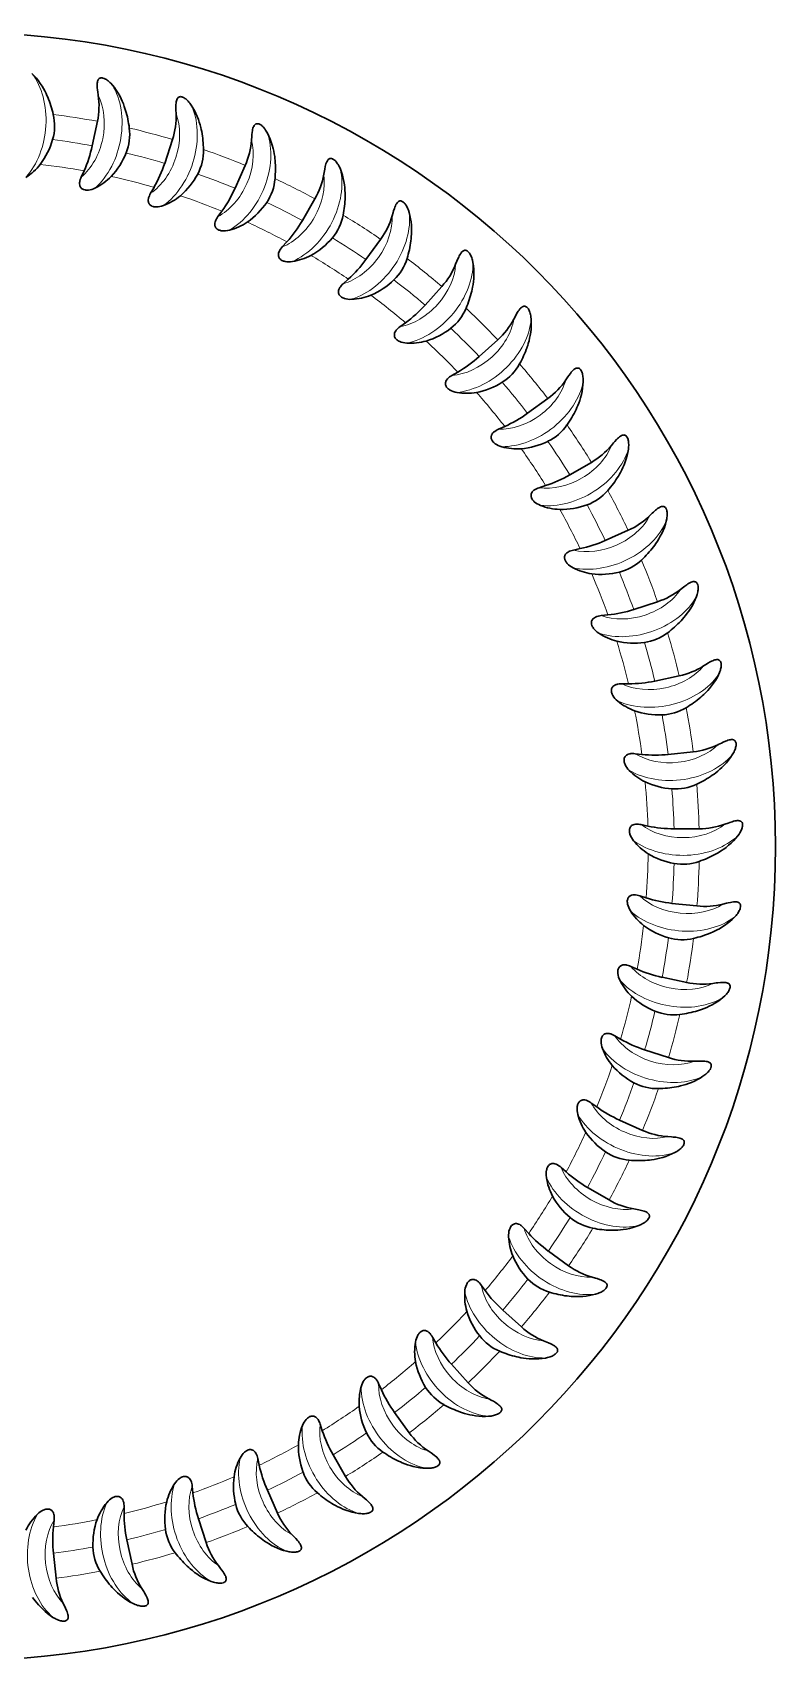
# Model space of a CAD drawing. Extents: x 197 to 920, y -77 to 441.
# Drawn here: x 890.8 to 920.4, y 156.6 to 221.6 of the extents above; entities that cross this region are included whole.
import ezdxf

# ---------------------------------------------------------------- set-up
doc = ezdxf.new("R2010")
doc.units = 0
doc.header["$LTSCALE"] = 7
doc.header["$MEASUREMENT"] = 0
doc.layers.add('8', color=250, linetype='CONTINUOUS', lineweight=15)

msp = doc.modelspace()

# ---------------------------------------------------------------- linework, layer by layer
at = {"layer": '8', "lineweight": 30, "ltscale": 0.025007}
for p, q in [((893.158, 217.122), (893.366, 218.1)), ((896.053, 216.422), (896.363, 217.374)), ((899.267, 216.338), (898.86, 215.424)), ((902.048, 215.004), (901.548, 214.138)), ((904.674, 213.387), (904.086, 212.578)), ((907.116, 211.505), (906.447, 210.761)), ((909.348, 209.377), (908.605, 208.708)), ((911.346, 207.028), (910.537, 206.44)), ((913.087, 204.483), (912.221, 203.983)), ((914.553, 201.769), (913.639, 201.363)), ((915.726, 198.918), (914.775, 198.609)), ((916.156, 192.821), (917.151, 192.926)), ((916.304, 186.873), (917.299, 186.769)), ((915.212, 181.024), (916.163, 180.715)), ((915.128, 177.81), (914.214, 178.217)), ((913.794, 175.03), (912.928, 175.53)), ((910.294, 169.962), (909.551, 170.631)), ((908.167, 167.729), (907.498, 168.473)), ((905.818, 165.732), (905.23, 166.541)), ((900.559, 162.525), (900.152, 163.439)), ((897.708, 161.351), (897.398, 162.302)), ((891.611, 160.921), (891.716, 159.926))]:
    msp.add_line(p, q, dxfattribs=at)
at = {"layer": '8', "lineweight": 30, "ltscale": 0.006777}
for p, q in [((892.723, 215.874), (892.833, 216.122)), ((898.176, 214.294), (898.335, 214.514)), ((913.084, 178.902), (913.303, 178.743))]:
    msp.add_line(p, q, dxfattribs=at)
at = {"layer": '8', "lineweight": 30, "ltscale": 0.006776}
for p, q in [((895.491, 215.227), (895.626, 215.462)), ((900.748, 213.086), (900.929, 213.287)), ((903.181, 211.615), (903.382, 211.797)), ((905.446, 209.898), (905.665, 210.058)), ((907.52, 207.954), (907.754, 208.09)), ((909.378, 205.803), (909.626, 205.914)), ((911.002, 203.471), (911.26, 203.555)), ((912.374, 200.981), (912.639, 201.038)), ((913.477, 198.361), (913.746, 198.39)), ((914.301, 195.641), (914.572, 195.641)), ((914.835, 192.849), (915.105, 192.821)), ((915.075, 190.017), (915.34, 189.961)), ((915.018, 187.175), (915.276, 187.092)), ((914.663, 184.355), (914.911, 184.245)), ((914.016, 181.587), (914.251, 181.452)), ((911.875, 176.329), (912.077, 176.148)), ((910.405, 173.897), (910.586, 173.696)), ((908.688, 171.631), (908.847, 171.412)), ((906.743, 169.558), (906.879, 169.323)), ((904.593, 167.699), (904.704, 167.452)), ((902.26, 166.075), (902.345, 165.818)), ((899.77, 164.704), (899.827, 164.439)), ((897.151, 163.601), (897.18, 163.331)), ((894.43, 162.777), (894.431, 162.506)), ((891.639, 162.242), (891.611, 161.973))]:
    msp.add_line(p, q, dxfattribs=at)
at = {"layer": '8', "lineweight": 30, "ltscale": 0.025008}
for p, q in [((915.617, 195.751), (916.596, 195.959)), ((916.386, 189.851), (917.386, 189.851)), ((915.911, 183.92), (916.89, 183.712)), ((912.177, 172.404), (911.368, 172.992)), ((903.272, 163.991), (902.772, 164.857)), ((894.541, 161.46), (894.749, 160.482))]:
    msp.add_line(p, q, dxfattribs=at)
at = {"layer": '8', "lineweight": 30, "ltscale": 0.000690626}
msp.add_line((901.575, 164.165), (901.566, 164.191), dxfattribs=at)
at = {"layer": '8', "lineweight": 30}
for points in [[(890.754, 220.011), (890.845, 219.918), (890.931, 219.82), (891.012, 219.718), (891.088, 219.612), (891.159, 219.502), (891.215, 219.408), (891.267, 219.311), (891.317, 219.212), (891.351, 219.137), (891.385, 219.061)], [(893.965, 219.547), (893.902, 219.617), (893.866, 219.653), (893.828, 219.687), (893.794, 219.716), (893.759, 219.742), (893.726, 219.765), (893.691, 219.786), (893.662, 219.801), (893.632, 219.814), (893.586, 219.829), (893.562, 219.834), (893.537, 219.836), (893.506, 219.835), (893.475, 219.829), (893.457, 219.821), (893.441, 219.811), (893.42, 219.793), (893.403, 219.772), (893.393, 219.754), (893.385, 219.736), (893.372, 219.698), (893.365, 219.658), (893.36, 219.617), (893.358, 219.563), (893.359, 219.508), (893.362, 219.452), (893.372, 219.349), (893.381, 219.281), (893.4, 219.144)], [(893.965, 219.547), (894.046, 219.445), (894.121, 219.339), (894.191, 219.229), (894.256, 219.116), (894.315, 218.999), (894.36, 218.899), (894.402, 218.797), (894.441, 218.694), (894.468, 218.615), (894.493, 218.536)], [(897.11, 218.75), (897.054, 218.826), (897.022, 218.866), (896.988, 218.904), (896.958, 218.935), (896.926, 218.966), (896.895, 218.992), (896.862, 219.016), (896.835, 219.034), (896.807, 219.05), (896.762, 219.07), (896.739, 219.077), (896.715, 219.082), (896.683, 219.085), (896.652, 219.081), (896.633, 219.076), (896.616, 219.068), (896.593, 219.052), (896.574, 219.032), (896.563, 219.016), (896.552, 218.999), (896.536, 218.962), (896.524, 218.923), (896.516, 218.883), (896.508, 218.829), (896.503, 218.774), (896.501, 218.719), (896.5, 218.615), (896.501, 218.547), (896.506, 218.408)], [(897.11, 218.75), (897.179, 218.64), (897.243, 218.527), (897.301, 218.41), (897.354, 218.291), (897.401, 218.168), (897.435, 218.064), (897.467, 217.959), (897.494, 217.852), (897.513, 217.771), (897.529, 217.69)], [(900.154, 217.628), (900.107, 217.71), (900.079, 217.753), (900.05, 217.794), (900.022, 217.829), (899.993, 217.862), (899.965, 217.892), (899.936, 217.919), (899.911, 217.94), (899.884, 217.958), (899.842, 217.983), (899.819, 217.993), (899.796, 218), (899.765, 218.006), (899.734, 218.006), (899.715, 218.002), (899.696, 217.996), (899.672, 217.983), (899.651, 217.965), (899.638, 217.95), (899.626, 217.934), (899.606, 217.899), (899.59, 217.862), (899.577, 217.823), (899.564, 217.77), (899.553, 217.716), (899.545, 217.661), (899.533, 217.558), (899.528, 217.49), (899.518, 217.352)], [(900.154, 217.628), (900.212, 217.512), (900.264, 217.393), (900.309, 217.271), (900.349, 217.146), (900.383, 217.02), (900.406, 216.913), (900.426, 216.804), (900.443, 216.695), (900.452, 216.613), (900.46, 216.53)], [(903.065, 216.195), (903.026, 216.281), (903.003, 216.327), (902.978, 216.371), (902.954, 216.408), (902.929, 216.444), (902.904, 216.476), (902.878, 216.507), (902.855, 216.53), (902.831, 216.551), (902.791, 216.58), (902.77, 216.592), (902.748, 216.602), (902.717, 216.611), (902.686, 216.614), (902.667, 216.613), (902.648, 216.609), (902.622, 216.598), (902.6, 216.582), (902.585, 216.569), (902.571, 216.554), (902.548, 216.522), (902.528, 216.486), (902.511, 216.449), (902.492, 216.398), (902.476, 216.345), (902.462, 216.291), (902.44, 216.19), (902.427, 216.123), (902.403, 215.986)], [(892.723, 215.874), (892.702, 215.825), (892.684, 215.771), (892.668, 215.712), (892.662, 215.682), (892.658, 215.652), (892.657, 215.598), (892.662, 215.553), (892.671, 215.52), (892.682, 215.493), (892.694, 215.472), (892.706, 215.454), (892.721, 215.436), (892.737, 215.421), (892.759, 215.404), (892.781, 215.391), (892.805, 215.379), (892.828, 215.371), (892.877, 215.358), (892.908, 215.354), (892.941, 215.352), (892.974, 215.353), (893.008, 215.355), (893.075, 215.366), (893.144, 215.384), (893.214, 215.41), (893.286, 215.443)], [(903.065, 216.195), (903.11, 216.073), (903.149, 215.949), (903.181, 215.823), (903.208, 215.695), (903.228, 215.566), (903.241, 215.457), (903.249, 215.347), (903.254, 215.237), (903.255, 215.154), (903.254, 215.071)], [(895.491, 215.227), (895.465, 215.18), (895.441, 215.128), (895.419, 215.072), (895.41, 215.042), (895.403, 215.012), (895.396, 214.959), (895.397, 214.914), (895.402, 214.881), (895.41, 214.853), (895.419, 214.831), (895.43, 214.811), (895.443, 214.792), (895.457, 214.775), (895.477, 214.756), (895.498, 214.74), (895.52, 214.727), (895.543, 214.715), (895.59, 214.698), (895.621, 214.691), (895.653, 214.685), (895.686, 214.682), (895.72, 214.681), (895.788, 214.685), (895.858, 214.696), (895.931, 214.714), (896.006, 214.739)], [(905.809, 214.465), (905.78, 214.555), (905.762, 214.603), (905.742, 214.649), (905.722, 214.689), (905.701, 214.727), (905.679, 214.762), (905.656, 214.795), (905.636, 214.82), (905.614, 214.844), (905.578, 214.877), (905.558, 214.891), (905.537, 214.904), (905.507, 214.916), (905.477, 214.922), (905.457, 214.922), (905.438, 214.92), (905.412, 214.912), (905.388, 214.899), (905.371, 214.887), (905.356, 214.874), (905.329, 214.844), (905.306, 214.811), (905.286, 214.776), (905.261, 214.727), (905.24, 214.676), (905.22, 214.624), (905.188, 214.526), (905.168, 214.46), (905.129, 214.327)], [(898.176, 214.294), (898.145, 214.25), (898.116, 214.201), (898.088, 214.148), (898.076, 214.119), (898.066, 214.09), (898.054, 214.038), (898.05, 213.992), (898.052, 213.959), (898.057, 213.93), (898.063, 213.907), (898.072, 213.887), (898.083, 213.867), (898.095, 213.848), (898.113, 213.827), (898.132, 213.809), (898.153, 213.793), (898.174, 213.78), (898.219, 213.758), (898.249, 213.747), (898.28, 213.739), (898.313, 213.732), (898.347, 213.727), (898.415, 213.724), (898.486, 213.728), (898.56, 213.738), (898.637, 213.755)], [(905.809, 214.465), (905.842, 214.339), (905.867, 214.212), (905.887, 214.083), (905.9, 213.953), (905.906, 213.822), (905.907, 213.712), (905.904, 213.603), (905.897, 213.492), (905.89, 213.41), (905.881, 213.327)], [(900.748, 213.086), (900.714, 213.045), (900.679, 213), (900.646, 212.949), (900.631, 212.922), (900.618, 212.894), (900.601, 212.843), (900.592, 212.799), (900.59, 212.765), (900.592, 212.736), (900.596, 212.713), (900.603, 212.692), (900.612, 212.67), (900.622, 212.651), (900.638, 212.628), (900.655, 212.608), (900.673, 212.59), (900.693, 212.574), (900.735, 212.548), (900.764, 212.534), (900.794, 212.522), (900.826, 212.512), (900.859, 212.504), (900.927, 212.494), (900.998, 212.49), (901.072, 212.492), (901.151, 212.501)], [(908.358, 212.458), (908.339, 212.55), (908.325, 212.599), (908.31, 212.648), (908.295, 212.689), (908.278, 212.73), (908.26, 212.766), (908.24, 212.802), (908.223, 212.829), (908.204, 212.855), (908.171, 212.892), (908.152, 212.908), (908.133, 212.922), (908.105, 212.937), (908.075, 212.947), (908.056, 212.949), (908.037, 212.949), (908.009, 212.944), (907.984, 212.934), (907.967, 212.924), (907.95, 212.912), (907.92, 212.885), (907.894, 212.854), (907.87, 212.821), (907.841, 212.775), (907.814, 212.727), (907.789, 212.677), (907.746, 212.583), (907.72, 212.52), (907.668, 212.391)], [(908.358, 212.458), (908.377, 212.329), (908.39, 212.2), (908.395, 212.07), (908.394, 211.939), (908.387, 211.808), (908.377, 211.699), (908.362, 211.59), (908.344, 211.481), (908.328, 211.4), (908.31, 211.319)], [(903.181, 211.615), (903.142, 211.578), (903.103, 211.537), (903.065, 211.49), (903.047, 211.464), (903.031, 211.438), (903.008, 211.39), (902.995, 211.346), (902.99, 211.313), (902.989, 211.284), (902.991, 211.26), (902.995, 211.239), (903.001, 211.216), (903.01, 211.196), (903.023, 211.171), (903.038, 211.15), (903.054, 211.13), (903.072, 211.112), (903.112, 211.082), (903.139, 211.065), (903.168, 211.05), (903.198, 211.037), (903.23, 211.025), (903.296, 211.008), (903.367, 210.996), (903.441, 210.991), (903.52, 210.992)], [(910.683, 210.195), (910.673, 210.289), (910.665, 210.339), (910.655, 210.389), (910.644, 210.432), (910.632, 210.474), (910.618, 210.512), (910.602, 210.55), (910.587, 210.579), (910.571, 210.606), (910.542, 210.646), (910.526, 210.664), (910.508, 210.681), (910.481, 210.699), (910.453, 210.711), (910.434, 210.716), (910.415, 210.717), (910.387, 210.715), (910.361, 210.707), (910.343, 210.699), (910.325, 210.689), (910.293, 210.666), (910.263, 210.638), (910.235, 210.608), (910.202, 210.565), (910.17, 210.52), (910.14, 210.473), (910.088, 210.384), (910.055, 210.324), (909.989, 210.201)], [(910.683, 210.195), (910.689, 210.066), (910.688, 209.935), (910.68, 209.805), (910.665, 209.676), (910.644, 209.546), (910.622, 209.439), (910.597, 209.332), (910.567, 209.225), (910.543, 209.146), (910.516, 209.067)], [(905.446, 209.898), (905.404, 209.866), (905.36, 209.828), (905.318, 209.786), (905.298, 209.762), (905.279, 209.738), (905.251, 209.692), (905.233, 209.65), (905.225, 209.618), (905.221, 209.589), (905.22, 209.565), (905.222, 209.543), (905.226, 209.52), (905.232, 209.499), (905.243, 209.474), (905.255, 209.45), (905.27, 209.429), (905.286, 209.41), (905.322, 209.375), (905.347, 209.355), (905.374, 209.338), (905.403, 209.321), (905.434, 209.306), (905.498, 209.282), (905.566, 209.263), (905.64, 209.25), (905.718, 209.243)], [(912.759, 207.702), (912.759, 207.796), (912.756, 207.847), (912.751, 207.898), (912.745, 207.942), (912.737, 207.985), (912.727, 208.024), (912.715, 208.063), (912.704, 208.093), (912.691, 208.123), (912.666, 208.165), (912.651, 208.185), (912.635, 208.203), (912.611, 208.224), (912.584, 208.239), (912.565, 208.246), (912.547, 208.249), (912.519, 208.25), (912.492, 208.245), (912.473, 208.239), (912.454, 208.231), (912.42, 208.211), (912.387, 208.186), (912.357, 208.159), (912.319, 208.12), (912.283, 208.078), (912.248, 208.035), (912.187, 207.952), (912.147, 207.895), (912.07, 207.78)], [(907.52, 207.954), (907.474, 207.926), (907.427, 207.893), (907.38, 207.856), (907.358, 207.834), (907.337, 207.812), (907.304, 207.769), (907.282, 207.729), (907.27, 207.698), (907.263, 207.67), (907.26, 207.646), (907.259, 207.624), (907.261, 207.601), (907.265, 207.579), (907.273, 207.553), (907.283, 207.529), (907.295, 207.506), (907.309, 207.485), (907.341, 207.446), (907.364, 207.424), (907.389, 207.404), (907.417, 207.384), (907.445, 207.367), (907.506, 207.336), (907.573, 207.31), (907.645, 207.29), (907.722, 207.274)], [(912.759, 207.702), (912.751, 207.572), (912.736, 207.443), (912.715, 207.315), (912.687, 207.187), (912.652, 207.06), (912.62, 206.956), (912.583, 206.852), (912.542, 206.75), (912.51, 206.673), (912.475, 206.598)], [(909.378, 205.803), (909.33, 205.781), (909.28, 205.753), (909.23, 205.72), (909.205, 205.702), (909.182, 205.682), (909.145, 205.642), (909.119, 205.605), (909.103, 205.575), (909.094, 205.548), (909.088, 205.525), (909.085, 205.503), (909.085, 205.48), (909.086, 205.458), (909.091, 205.431), (909.099, 205.405), (909.108, 205.382), (909.12, 205.359), (909.148, 205.318), (909.169, 205.293), (909.191, 205.27), (909.216, 205.248), (909.243, 205.227), (909.301, 205.19), (909.364, 205.158), (909.433, 205.13), (909.508, 205.106)], [(914.563, 205.005), (914.573, 205.099), (914.576, 205.15), (914.576, 205.201), (914.574, 205.245), (914.57, 205.289), (914.565, 205.329), (914.557, 205.369), (914.549, 205.4), (914.539, 205.431), (914.519, 205.476), (914.506, 205.497), (914.492, 205.517), (914.47, 205.54), (914.445, 205.558), (914.427, 205.566), (914.409, 205.572), (914.381, 205.575), (914.354, 205.573), (914.334, 205.569), (914.315, 205.563), (914.279, 205.547), (914.244, 205.526), (914.211, 205.502), (914.169, 205.467), (914.129, 205.43), (914.089, 205.39), (914.02, 205.314), (913.975, 205.262), (913.885, 205.155)], [(914.563, 205.005), (914.541, 204.877), (914.513, 204.75), (914.478, 204.625), (914.437, 204.501), (914.39, 204.378), (914.346, 204.278), (914.299, 204.179), (914.248, 204.081), (914.207, 204.008), (914.165, 203.937)], [(911.002, 203.471), (910.952, 203.453), (910.899, 203.431), (910.846, 203.404), (910.819, 203.387), (910.794, 203.37), (910.753, 203.335), (910.723, 203.301), (910.705, 203.272), (910.692, 203.246), (910.684, 203.224), (910.679, 203.203), (910.676, 203.179), (910.676, 203.157), (910.678, 203.13), (910.682, 203.104), (910.69, 203.079), (910.699, 203.056), (910.722, 203.011), (910.74, 202.985), (910.76, 202.96), (910.783, 202.935), (910.808, 202.912), (910.861, 202.869), (910.921, 202.83), (910.986, 202.795), (911.059, 202.764)], [(916.075, 202.135), (916.095, 202.227), (916.103, 202.278), (916.108, 202.328), (916.111, 202.372), (916.112, 202.416), (916.111, 202.457), (916.107, 202.497), (916.102, 202.529), (916.096, 202.561), (916.08, 202.607), (916.07, 202.63), (916.058, 202.651), (916.039, 202.676), (916.015, 202.697), (915.999, 202.707), (915.981, 202.715), (915.954, 202.721), (915.927, 202.722), (915.907, 202.72), (915.887, 202.716), (915.849, 202.703), (915.812, 202.686), (915.777, 202.666), (915.731, 202.635), (915.687, 202.602), (915.644, 202.567), (915.567, 202.498), (915.517, 202.451), (915.417, 202.355)], [(916.075, 202.135), (916.04, 202.01), (915.999, 201.887), (915.951, 201.765), (915.897, 201.646), (915.837, 201.53), (915.783, 201.434), (915.726, 201.34), (915.665, 201.248), (915.617, 201.181), (915.568, 201.114)], [(912.374, 200.981), (912.322, 200.968), (912.267, 200.952), (912.211, 200.93), (912.183, 200.917), (912.156, 200.902), (912.112, 200.872), (912.078, 200.841), (912.057, 200.815), (912.042, 200.79), (912.032, 200.769), (912.024, 200.748), (912.019, 200.725), (912.016, 200.703), (912.015, 200.676), (912.017, 200.649), (912.022, 200.624), (912.028, 200.6), (912.047, 200.553), (912.062, 200.525), (912.08, 200.498), (912.1, 200.471), (912.122, 200.445), (912.17, 200.397), (912.225, 200.352), (912.287, 200.31), (912.356, 200.272)], [(917.279, 199.122), (917.308, 199.212), (917.321, 199.261), (917.332, 199.311), (917.34, 199.354), (917.345, 199.398), (917.348, 199.438), (917.349, 199.479), (917.347, 199.511), (917.344, 199.543), (917.333, 199.592), (917.326, 199.615), (917.316, 199.637), (917.299, 199.664), (917.278, 199.687), (917.263, 199.699), (917.246, 199.708), (917.22, 199.717), (917.193, 199.721), (917.173, 199.721), (917.152, 199.719), (917.113, 199.711), (917.075, 199.698), (917.037, 199.681), (916.989, 199.656), (916.942, 199.627), (916.896, 199.597), (916.811, 199.537), (916.757, 199.495), (916.647, 199.41)], [(917.279, 199.122), (917.231, 199.001), (917.177, 198.883), (917.117, 198.768), (917.051, 198.655), (916.979, 198.545), (916.916, 198.456), (916.849, 198.369), (916.778, 198.283), (916.724, 198.221), (916.668, 198.16)], [(913.477, 198.361), (913.424, 198.354), (913.368, 198.344), (913.31, 198.328), (913.281, 198.318), (913.252, 198.306), (913.205, 198.28), (913.169, 198.253), (913.145, 198.229), (913.127, 198.206), (913.115, 198.186), (913.105, 198.166), (913.097, 198.144), (913.092, 198.123), (913.088, 198.095), (913.088, 198.069), (913.09, 198.043), (913.094, 198.018), (913.108, 197.97), (913.12, 197.941), (913.134, 197.912), (913.151, 197.883), (913.17, 197.855), (913.214, 197.802), (913.264, 197.752), (913.321, 197.704), (913.385, 197.658)], [(918.161, 196), (918.2, 196.086), (918.218, 196.134), (918.234, 196.182), (918.246, 196.225), (918.256, 196.268), (918.263, 196.307), (918.268, 196.348), (918.27, 196.38), (918.27, 196.412), (918.264, 196.461), (918.259, 196.485), (918.252, 196.508), (918.238, 196.537), (918.219, 196.562), (918.205, 196.576), (918.19, 196.587), (918.164, 196.598), (918.138, 196.605), (918.118, 196.607), (918.098, 196.607), (918.058, 196.603), (918.018, 196.594), (917.979, 196.581), (917.929, 196.561), (917.879, 196.538), (917.829, 196.512), (917.74, 196.461), (917.681, 196.426), (917.563, 196.352)], [(918.161, 196), (918.101, 195.885), (918.035, 195.773), (917.963, 195.664), (917.885, 195.559), (917.803, 195.457), (917.73, 195.375), (917.654, 195.296), (917.576, 195.218), (917.515, 195.162), (917.453, 195.107)], [(914.301, 195.641), (914.247, 195.639), (914.19, 195.635), (914.131, 195.625), (914.101, 195.618), (914.071, 195.609), (914.022, 195.589), (913.983, 195.565), (913.956, 195.544), (913.936, 195.523), (913.922, 195.504), (913.91, 195.486), (913.9, 195.465), (913.893, 195.444), (913.886, 195.417), (913.883, 195.391), (913.882, 195.365), (913.884, 195.34), (913.892, 195.291), (913.901, 195.26), (913.913, 195.23), (913.927, 195.199), (913.943, 195.169), (913.98, 195.112), (914.025, 195.057), (914.077, 195.003), (914.136, 194.951)], [(918.712, 192.803), (918.759, 192.885), (918.782, 192.93), (918.804, 192.977), (918.82, 193.017), (918.834, 193.059), (918.846, 193.098), (918.855, 193.138), (918.86, 193.169), (918.863, 193.201), (918.863, 193.251), (918.86, 193.275), (918.855, 193.299), (918.845, 193.329), (918.829, 193.356), (918.816, 193.371), (918.802, 193.383), (918.778, 193.397), (918.752, 193.407), (918.733, 193.411), (918.713, 193.413), (918.673, 193.413), (918.632, 193.408), (918.592, 193.4), (918.54, 193.385), (918.488, 193.367), (918.436, 193.347), (918.341, 193.305), (918.279, 193.276), (918.154, 193.215)], [(914.835, 192.849), (914.782, 192.853), (914.725, 192.855), (914.665, 192.852), (914.634, 192.848), (914.604, 192.842), (914.552, 192.826), (914.511, 192.807), (914.483, 192.789), (914.461, 192.77), (914.444, 192.753), (914.431, 192.736), (914.419, 192.716), (914.409, 192.696), (914.4, 192.67), (914.394, 192.644), (914.39, 192.619), (914.389, 192.593), (914.393, 192.544), (914.398, 192.512), (914.406, 192.481), (914.417, 192.449), (914.43, 192.418), (914.461, 192.357), (914.5, 192.297), (914.546, 192.238), (914.599, 192.18)], [(918.712, 192.803), (918.64, 192.695), (918.563, 192.59), (918.48, 192.49), (918.392, 192.393), (918.299, 192.301), (918.218, 192.227), (918.135, 192.155), (918.048, 192.087), (917.982, 192.037), (917.914, 191.988)], [(915.075, 190.017), (915.023, 190.027), (914.966, 190.034), (914.906, 190.037), (914.875, 190.036), (914.844, 190.034), (914.791, 190.024), (914.748, 190.009), (914.719, 189.994), (914.694, 189.978), (914.676, 189.962), (914.661, 189.946), (914.647, 189.928), (914.635, 189.909), (914.623, 189.884), (914.615, 189.859), (914.609, 189.834), (914.605, 189.809), (914.603, 189.759), (914.605, 189.727), (914.61, 189.695), (914.618, 189.663), (914.627, 189.63), (914.652, 189.566), (914.684, 189.503), (914.723, 189.44), (914.77, 189.376)], [(918.926, 189.566), (918.982, 189.642), (919.009, 189.685), (919.035, 189.729), (919.056, 189.768), (919.074, 189.808), (919.09, 189.845), (919.103, 189.884), (919.111, 189.915), (919.118, 189.946), (919.123, 189.995), (919.123, 190.02), (919.12, 190.044), (919.113, 190.075), (919.1, 190.103), (919.089, 190.119), (919.076, 190.133), (919.054, 190.15), (919.029, 190.162), (919.01, 190.168), (918.99, 190.173), (918.95, 190.177), (918.91, 190.176), (918.869, 190.172), (918.816, 190.163), (918.762, 190.15), (918.708, 190.135), (918.61, 190.104), (918.545, 190.082), (918.414, 190.034)], [(918.926, 189.566), (918.843, 189.465), (918.755, 189.37), (918.662, 189.278), (918.565, 189.192), (918.463, 189.109), (918.375, 189.044), (918.284, 188.982), (918.191, 188.923), (918.12, 188.88), (918.047, 188.839)], [(915.018, 187.175), (914.967, 187.19), (914.911, 187.203), (914.852, 187.213), (914.821, 187.215), (914.79, 187.216), (914.736, 187.212), (914.692, 187.201), (914.661, 187.189), (914.635, 187.176), (914.615, 187.162), (914.599, 187.148), (914.583, 187.131), (914.569, 187.114), (914.555, 187.09), (914.543, 187.066), (914.535, 187.042), (914.528, 187.018), (914.521, 186.968), (914.52, 186.936), (914.522, 186.904), (914.526, 186.871), (914.532, 186.837), (914.55, 186.771), (914.575, 186.705), (914.608, 186.638), (914.648, 186.57)], [(918.8, 186.324), (918.864, 186.394), (918.896, 186.434), (918.926, 186.475), (918.95, 186.511), (918.973, 186.549), (918.992, 186.585), (919.009, 186.621), (919.021, 186.651), (919.031, 186.682), (919.041, 186.73), (919.044, 186.755), (919.044, 186.779), (919.039, 186.811), (919.03, 186.84), (919.02, 186.857), (919.009, 186.873), (918.988, 186.892), (918.965, 186.906), (918.947, 186.914), (918.928, 186.921), (918.888, 186.929), (918.848, 186.932), (918.807, 186.933), (918.753, 186.929), (918.698, 186.922), (918.643, 186.913), (918.542, 186.892), (918.475, 186.877), (918.34, 186.843)], [(918.8, 186.324), (918.708, 186.233), (918.61, 186.147), (918.508, 186.066), (918.402, 185.99), (918.292, 185.918), (918.197, 185.863), (918.101, 185.81), (918.002, 185.761), (917.927, 185.726), (917.85, 185.693)], [(914.663, 184.355), (914.614, 184.375), (914.56, 184.394), (914.502, 184.41), (914.472, 184.415), (914.441, 184.419), (914.387, 184.421), (914.342, 184.415), (914.31, 184.406), (914.283, 184.396), (914.262, 184.384), (914.244, 184.372), (914.226, 184.357), (914.211, 184.341), (914.194, 184.319), (914.18, 184.296), (914.169, 184.273), (914.16, 184.249), (914.148, 184.201), (914.144, 184.169), (914.142, 184.137), (914.142, 184.103), (914.145, 184.07), (914.156, 184.002), (914.174, 183.933), (914.199, 183.863), (914.232, 183.792)], [(918.336, 183.113), (918.407, 183.176), (918.443, 183.212), (918.477, 183.25), (918.505, 183.283), (918.532, 183.319), (918.555, 183.352), (918.575, 183.387), (918.59, 183.416), (918.603, 183.445), (918.618, 183.492), (918.623, 183.516), (918.626, 183.54), (918.625, 183.572), (918.618, 183.602), (918.611, 183.621), (918.601, 183.637), (918.583, 183.658), (918.561, 183.675), (918.544, 183.685), (918.526, 183.693), (918.487, 183.705), (918.447, 183.713), (918.407, 183.718), (918.352, 183.72), (918.297, 183.719), (918.242, 183.715), (918.139, 183.705), (918.071, 183.697), (917.933, 183.678)], [(918.336, 183.113), (918.235, 183.032), (918.129, 182.957), (918.019, 182.887), (917.905, 182.822), (917.788, 182.763), (917.689, 182.717), (917.587, 182.675), (917.484, 182.637), (917.405, 182.61), (917.326, 182.585)], [(914.016, 181.587), (913.97, 181.612), (913.918, 181.637), (913.862, 181.658), (913.832, 181.667), (913.802, 181.674), (913.749, 181.681), (913.703, 181.681), (913.67, 181.675), (913.642, 181.667), (913.62, 181.658), (913.601, 181.648), (913.582, 181.634), (913.565, 181.62), (913.546, 181.6), (913.53, 181.579), (913.516, 181.557), (913.505, 181.535), (913.488, 181.488), (913.48, 181.457), (913.475, 181.425), (913.472, 181.392), (913.471, 181.358), (913.475, 181.289), (913.486, 181.219), (913.504, 181.147), (913.529, 181.072)], [(917.539, 179.968), (917.616, 180.023), (917.655, 180.055), (917.694, 180.089), (917.725, 180.12), (917.755, 180.152), (917.781, 180.183), (917.806, 180.216), (917.823, 180.242), (917.84, 180.27), (917.86, 180.315), (917.867, 180.339), (917.872, 180.363), (917.874, 180.394), (917.871, 180.425), (917.865, 180.444), (917.857, 180.461), (917.841, 180.484), (917.822, 180.503), (917.806, 180.515), (917.788, 180.525), (917.751, 180.541), (917.713, 180.553), (917.673, 180.562), (917.619, 180.57), (917.564, 180.574), (917.508, 180.577), (917.405, 180.578), (917.336, 180.577), (917.198, 180.572)], [(917.539, 179.968), (917.43, 179.898), (917.317, 179.834), (917.2, 179.776), (917.08, 179.724), (916.958, 179.677), (916.854, 179.642), (916.748, 179.611), (916.642, 179.583), (916.561, 179.565), (916.479, 179.548)], [(913.084, 178.902), (913.04, 178.932), (912.991, 178.962), (912.937, 178.989), (912.909, 179.001), (912.88, 179.011), (912.827, 179.024), (912.782, 179.028), (912.749, 179.026), (912.72, 179.021), (912.697, 179.014), (912.677, 179.006), (912.656, 178.995), (912.638, 178.982), (912.617, 178.964), (912.599, 178.945), (912.583, 178.925), (912.569, 178.904), (912.548, 178.859), (912.537, 178.828), (912.528, 178.797), (912.522, 178.764), (912.517, 178.731), (912.514, 178.663), (912.517, 178.592), (912.528, 178.518), (912.545, 178.441)], [(916.418, 176.924), (916.5, 176.971), (916.543, 176.998), (916.584, 177.028), (916.619, 177.055), (916.652, 177.084), (916.681, 177.112), (916.709, 177.142), (916.729, 177.167), (916.748, 177.193), (916.773, 177.236), (916.783, 177.258), (916.79, 177.281), (916.796, 177.313), (916.796, 177.344), (916.792, 177.363), (916.786, 177.381), (916.772, 177.405), (916.755, 177.426), (916.74, 177.44), (916.724, 177.452), (916.689, 177.472), (916.651, 177.488), (916.613, 177.5), (916.56, 177.514), (916.506, 177.524), (916.451, 177.533), (916.348, 177.544), (916.28, 177.55), (916.141, 177.56)], [(916.418, 176.924), (916.302, 176.866), (916.182, 176.814), (916.06, 176.768), (915.936, 176.729), (915.809, 176.695), (915.702, 176.671), (915.594, 176.651), (915.485, 176.635), (915.403, 176.625), (915.32, 176.617)], [(911.875, 176.329), (911.835, 176.364), (911.789, 176.398), (911.739, 176.431), (911.712, 176.446), (911.684, 176.459), (911.633, 176.477), (911.588, 176.486), (911.555, 176.488), (911.526, 176.486), (911.503, 176.481), (911.482, 176.475), (911.46, 176.466), (911.44, 176.456), (911.418, 176.44), (911.398, 176.423), (911.38, 176.404), (911.364, 176.385), (911.338, 176.342), (911.324, 176.313), (911.312, 176.283), (911.302, 176.251), (911.294, 176.218), (911.283, 176.151), (911.28, 176.08), (911.282, 176.005), (911.291, 175.927)], [(914.985, 174.013), (915.071, 174.051), (915.116, 174.074), (915.161, 174.1), (915.198, 174.123), (915.234, 174.148), (915.266, 174.173), (915.297, 174.2), (915.32, 174.223), (915.341, 174.247), (915.37, 174.286), (915.382, 174.308), (915.392, 174.33), (915.401, 174.361), (915.404, 174.392), (915.403, 174.411), (915.398, 174.43), (915.387, 174.455), (915.372, 174.478), (915.359, 174.493), (915.344, 174.506), (915.311, 174.53), (915.276, 174.55), (915.239, 174.566), (915.187, 174.585), (915.135, 174.601), (915.081, 174.615), (914.98, 174.638), (914.913, 174.651), (914.776, 174.675)], [(910.405, 173.897), (910.368, 173.935), (910.326, 173.975), (910.28, 174.013), (910.254, 174.03), (910.228, 174.046), (910.179, 174.069), (910.136, 174.083), (910.103, 174.088), (910.074, 174.089), (910.05, 174.087), (910.028, 174.083), (910.006, 174.076), (909.985, 174.068), (909.961, 174.055), (909.939, 174.04), (909.92, 174.023), (909.902, 174.005), (909.871, 173.966), (909.854, 173.939), (909.84, 173.91), (909.826, 173.879), (909.815, 173.847), (909.797, 173.781), (909.786, 173.711), (909.781, 173.636), (909.782, 173.558)], [(914.985, 174.013), (914.863, 173.968), (914.739, 173.929), (914.613, 173.896), (914.485, 173.87), (914.355, 173.849), (914.246, 173.837), (914.137, 173.828), (914.026, 173.824), (913.944, 173.822), (913.86, 173.823)], [(908.688, 171.631), (908.655, 171.674), (908.618, 171.717), (908.576, 171.76), (908.552, 171.78), (908.528, 171.798), (908.482, 171.826), (908.44, 171.844), (908.407, 171.853), (908.379, 171.857), (908.355, 171.858), (908.333, 171.856), (908.31, 171.852), (908.289, 171.845), (908.263, 171.835), (908.24, 171.822), (908.219, 171.808), (908.199, 171.792), (908.165, 171.756), (908.145, 171.731), (908.127, 171.704), (908.111, 171.674), (908.096, 171.644), (908.072, 171.58), (908.053, 171.511), (908.04, 171.438), (908.033, 171.359)], [(913.255, 171.268), (913.345, 171.297), (913.392, 171.316), (913.439, 171.336), (913.478, 171.355), (913.517, 171.377), (913.551, 171.398), (913.585, 171.422), (913.61, 171.442), (913.634, 171.463), (913.667, 171.5), (913.681, 171.52), (913.693, 171.541), (913.705, 171.57), (913.712, 171.601), (913.712, 171.62), (913.71, 171.639), (913.702, 171.666), (913.689, 171.69), (913.677, 171.706), (913.664, 171.721), (913.634, 171.748), (913.6, 171.772), (913.565, 171.792), (913.516, 171.816), (913.466, 171.838), (913.413, 171.857), (913.315, 171.89), (913.25, 171.91), (913.116, 171.948)], [(913.255, 171.268), (913.129, 171.236), (913.002, 171.21), (912.873, 171.191), (912.743, 171.178), (912.612, 171.171), (912.502, 171.17), (912.392, 171.173), (912.282, 171.18), (912.199, 171.188), (912.117, 171.197)], [(906.743, 169.558), (906.716, 169.603), (906.683, 169.65), (906.645, 169.697), (906.624, 169.72), (906.602, 169.741), (906.559, 169.774), (906.519, 169.796), (906.488, 169.808), (906.46, 169.815), (906.436, 169.818), (906.414, 169.818), (906.391, 169.816), (906.369, 169.813), (906.343, 169.805), (906.318, 169.795), (906.296, 169.782), (906.274, 169.769), (906.236, 169.736), (906.214, 169.713), (906.194, 169.688), (906.174, 169.661), (906.156, 169.632), (906.125, 169.571), (906.1, 169.505), (906.079, 169.433), (906.064, 169.356)], [(911.248, 168.719), (911.34, 168.739), (911.389, 168.752), (911.438, 168.768), (911.479, 168.783), (911.52, 168.8), (911.556, 168.818), (911.592, 168.837), (911.619, 168.855), (911.645, 168.874), (911.681, 168.907), (911.698, 168.925), (911.712, 168.945), (911.727, 168.973), (911.737, 169.002), (911.739, 169.022), (911.739, 169.041), (911.733, 169.068), (911.723, 169.093), (911.713, 169.111), (911.702, 169.127), (911.675, 169.157), (911.644, 169.184), (911.611, 169.208), (911.565, 169.237), (911.517, 169.264), (911.467, 169.289), (911.373, 169.331), (911.31, 169.358), (911.181, 169.41)], [(911.248, 168.719), (911.119, 168.7), (910.99, 168.688), (910.859, 168.682), (910.729, 168.683), (910.598, 168.69), (910.489, 168.701), (910.38, 168.715), (910.271, 168.733), (910.19, 168.749), (910.108, 168.767)], [(904.593, 167.699), (904.57, 167.747), (904.543, 167.797), (904.51, 167.848), (904.491, 167.873), (904.471, 167.896), (904.432, 167.933), (904.395, 167.959), (904.365, 167.974), (904.338, 167.984), (904.314, 167.99), (904.293, 167.992), (904.269, 167.993), (904.247, 167.991), (904.22, 167.986), (904.195, 167.979), (904.171, 167.969), (904.149, 167.958), (904.107, 167.93), (904.083, 167.909), (904.06, 167.886), (904.038, 167.861), (904.017, 167.834), (903.98, 167.777), (903.947, 167.714), (903.919, 167.644), (903.896, 167.569)], [(908.985, 166.394), (909.079, 166.404), (909.129, 166.412), (909.179, 166.422), (909.222, 166.433), (909.264, 166.446), (909.302, 166.46), (909.339, 166.476), (909.368, 166.49), (909.396, 166.506), (909.436, 166.535), (909.454, 166.552), (909.47, 166.57), (909.488, 166.596), (909.501, 166.625), (909.505, 166.644), (909.507, 166.663), (909.505, 166.69), (909.497, 166.717), (909.489, 166.735), (909.479, 166.753), (909.455, 166.785), (909.428, 166.815), (909.397, 166.842), (909.355, 166.876), (909.31, 166.907), (909.263, 166.937), (909.173, 166.99), (909.113, 167.023), (908.991, 167.088)], [(902.26, 166.075), (902.242, 166.125), (902.221, 166.178), (902.193, 166.232), (902.177, 166.258), (902.16, 166.284), (902.125, 166.324), (902.09, 166.354), (902.062, 166.373), (902.036, 166.385), (902.013, 166.393), (901.992, 166.398), (901.969, 166.401), (901.947, 166.402), (901.919, 166.4), (901.894, 166.395), (901.869, 166.388), (901.845, 166.379), (901.801, 166.355), (901.775, 166.337), (901.75, 166.317), (901.725, 166.294), (901.701, 166.27), (901.658, 166.217), (901.62, 166.157), (901.585, 166.091), (901.553, 166.019)], [(908.985, 166.394), (908.855, 166.389), (908.725, 166.39), (908.595, 166.398), (908.465, 166.413), (908.336, 166.433), (908.228, 166.455), (908.121, 166.481), (908.015, 166.51), (907.936, 166.535), (907.857, 166.561)], [(899.77, 164.704), (899.758, 164.756), (899.742, 164.811), (899.72, 164.867), (899.707, 164.895), (899.692, 164.922), (899.662, 164.966), (899.631, 164.999), (899.605, 165.02), (899.58, 165.036), (899.558, 165.046), (899.538, 165.053), (899.515, 165.059), (899.493, 165.062), (899.465, 165.063), (899.439, 165.061), (899.414, 165.056), (899.389, 165.049), (899.343, 165.031), (899.315, 165.015), (899.288, 164.998), (899.261, 164.978), (899.235, 164.956), (899.187, 164.908), (899.142, 164.852), (899.1, 164.791), (899.061, 164.722)], [(906.492, 164.319), (906.362, 164.327), (906.233, 164.341), (906.104, 164.363), (905.977, 164.391), (905.85, 164.425), (905.746, 164.458), (905.642, 164.495), (905.539, 164.535), (905.463, 164.568), (905.387, 164.602)], [(906.492, 164.319), (906.586, 164.318), (906.637, 164.321), (906.688, 164.326), (906.731, 164.332), (906.775, 164.341), (906.814, 164.35), (906.853, 164.362), (906.883, 164.374), (906.912, 164.387), (906.955, 164.412), (906.975, 164.426), (906.993, 164.442), (907.013, 164.467), (907.029, 164.494), (907.035, 164.512), (907.039, 164.531), (907.039, 164.559), (907.035, 164.585), (907.029, 164.605), (907.02, 164.623), (907, 164.658), (906.976, 164.69), (906.949, 164.721), (906.91, 164.759), (906.868, 164.795), (906.824, 164.83), (906.741, 164.891), (906.685, 164.93), (906.57, 165.008)], [(897.151, 163.601), (897.144, 163.654), (897.133, 163.71), (897.118, 163.768), (897.108, 163.797), (897.096, 163.825), (897.07, 163.873), (897.043, 163.909), (897.019, 163.933), (896.996, 163.95), (896.976, 163.963), (896.956, 163.972), (896.934, 163.98), (896.912, 163.986), (896.885, 163.989), (896.859, 163.99), (896.833, 163.988), (896.808, 163.984), (896.76, 163.97), (896.73, 163.958), (896.702, 163.943), (896.673, 163.926), (896.645, 163.907), (896.592, 163.864), (896.541, 163.814), (896.493, 163.757), (896.448, 163.693)], [(894.43, 162.777), (894.429, 162.83), (894.424, 162.887), (894.415, 162.947), (894.408, 162.977), (894.399, 163.006), (894.378, 163.056), (894.355, 163.095), (894.334, 163.121), (894.313, 163.141), (894.294, 163.156), (894.275, 163.167), (894.254, 163.177), (894.233, 163.185), (894.207, 163.191), (894.181, 163.195), (894.155, 163.195), (894.13, 163.194), (894.08, 163.185), (894.05, 163.176), (894.019, 163.165), (893.989, 163.151), (893.959, 163.135), (893.902, 163.098), (893.846, 163.053), (893.793, 163.001), (893.741, 162.942)], [(903.795, 162.515), (903.889, 162.505), (903.94, 162.502), (903.991, 162.502), (904.035, 162.503), (904.079, 162.507), (904.119, 162.513), (904.159, 162.521), (904.19, 162.529), (904.221, 162.539), (904.265, 162.559), (904.287, 162.571), (904.306, 162.585), (904.329, 162.607), (904.348, 162.633), (904.356, 162.65), (904.362, 162.669), (904.365, 162.696), (904.363, 162.723), (904.359, 162.743), (904.353, 162.762), (904.336, 162.799), (904.315, 162.834), (904.292, 162.867), (904.257, 162.909), (904.219, 162.949), (904.179, 162.988), (904.103, 163.058), (904.051, 163.103), (903.945, 163.192)], [(891.639, 162.242), (891.643, 162.296), (891.644, 162.353), (891.641, 162.413), (891.637, 162.444), (891.631, 162.474), (891.616, 162.525), (891.597, 162.567), (891.579, 162.595), (891.56, 162.617), (891.543, 162.633), (891.525, 162.647), (891.505, 162.659), (891.486, 162.668), (891.46, 162.678), (891.434, 162.684), (891.408, 162.687), (891.383, 162.688), (891.333, 162.685), (891.302, 162.679), (891.271, 162.671), (891.239, 162.66), (891.207, 162.648), (891.147, 162.616), (891.087, 162.578), (891.028, 162.532), (890.97, 162.479)], [(903.795, 162.515), (903.667, 162.536), (903.54, 162.564), (903.414, 162.599), (903.29, 162.641), (903.168, 162.688), (903.068, 162.731), (902.968, 162.779), (902.871, 162.83), (902.798, 162.87), (902.726, 162.912)], [(900.925, 161.003), (900.799, 161.037), (900.676, 161.079), (900.555, 161.127), (900.436, 161.181), (900.319, 161.24), (900.224, 161.294), (900.13, 161.352), (900.038, 161.413), (899.97, 161.46), (899.903, 161.51)], [(900.925, 161.003), (901.017, 160.983), (901.067, 160.975), (901.118, 160.969), (901.162, 160.966), (901.206, 160.965), (901.246, 160.967), (901.287, 160.97), (901.319, 160.975), (901.35, 160.982), (901.397, 160.997), (901.419, 161.007), (901.441, 161.02), (901.466, 161.039), (901.486, 161.062), (901.497, 161.079), (901.504, 161.097), (901.51, 161.124), (901.511, 161.151), (901.509, 161.171), (901.505, 161.191), (901.493, 161.229), (901.475, 161.266), (901.455, 161.301), (901.425, 161.346), (901.392, 161.39), (901.356, 161.433), (901.288, 161.511), (901.241, 161.561), (901.145, 161.661)], [(897.912, 159.799), (897.791, 159.846), (897.673, 159.901), (897.557, 159.961), (897.444, 160.027), (897.335, 160.098), (897.245, 160.162), (897.158, 160.229), (897.073, 160.299), (897.011, 160.354), (896.949, 160.41)], [(897.912, 159.799), (898.002, 159.77), (898.051, 159.756), (898.101, 159.745), (898.144, 159.738), (898.188, 159.732), (898.228, 159.73), (898.269, 159.729), (898.301, 159.73), (898.333, 159.734), (898.381, 159.744), (898.405, 159.752), (898.427, 159.762), (898.454, 159.778), (898.477, 159.799), (898.489, 159.815), (898.498, 159.832), (898.507, 159.858), (898.511, 159.885), (898.511, 159.905), (898.509, 159.925), (898.5, 159.964), (898.487, 160.003), (898.471, 160.04), (898.445, 160.088), (898.417, 160.135), (898.386, 160.182), (898.326, 160.266), (898.285, 160.321), (898.199, 160.43)], [(894.79, 158.917), (894.675, 158.977), (894.563, 159.043), (894.454, 159.115), (894.349, 159.192), (894.247, 159.275), (894.165, 159.347), (894.085, 159.423), (894.008, 159.502), (893.952, 159.563), (893.896, 159.625)], [(894.79, 158.917), (894.876, 158.878), (894.924, 158.86), (894.972, 158.844), (895.014, 158.832), (895.057, 158.822), (895.097, 158.815), (895.137, 158.81), (895.17, 158.808), (895.202, 158.808), (895.251, 158.813), (895.275, 158.818), (895.298, 158.826), (895.327, 158.84), (895.352, 158.858), (895.365, 158.872), (895.376, 158.888), (895.388, 158.913), (895.395, 158.94), (895.397, 158.96), (895.397, 158.98), (895.392, 159.02), (895.383, 159.059), (895.371, 159.098), (895.351, 159.149), (895.327, 159.199), (895.302, 159.248), (895.251, 159.338), (895.215, 159.397), (895.142, 159.515)], [(891.593, 158.365), (891.484, 158.437), (891.38, 158.515), (891.279, 158.598), (891.183, 158.686), (891.09, 158.779), (891.016, 158.859), (890.945, 158.943), (890.876, 159.029), (890.826, 159.096), (890.778, 159.163)], [(891.593, 158.365), (891.674, 158.318), (891.72, 158.295), (891.766, 158.274), (891.807, 158.258), (891.849, 158.243), (891.888, 158.232), (891.927, 158.223), (891.959, 158.218), (891.991, 158.214), (892.04, 158.214), (892.065, 158.217), (892.089, 158.222), (892.119, 158.233), (892.145, 158.249), (892.16, 158.261), (892.173, 158.276), (892.187, 158.3), (892.196, 158.325), (892.201, 158.345), (892.203, 158.365), (892.203, 158.405), (892.198, 158.445), (892.19, 158.485), (892.175, 158.538), (892.157, 158.59), (892.136, 158.642), (892.095, 158.736), (892.066, 158.798), (892.005, 158.923)]]:
    msp.add_lwpolyline(points, dxfattribs=at)
msp.add_circle((887.934, 189.144), 32.5, dxfattribs=at)
for centre, radius, start, end in [((887.419, 217.416), 4.294, 12.92285, 22.53204), ((890.47, 218.719), 2.961, 347.94482, 8.25433), ((890.377, 217.314), 4.294, 6.92286, 16.53204), ((893.548, 218.291), 2.961, 341.94481, 2.25434), ((889.695, 217.918), 1.963, 343.82681, 13.49409), ((892.693, 217.576), 1.963, 337.82663, 7.49596), ((888.684, 218.197), 3.012, 322.90182, 344.07073), ((888.221, 218.173), 5.048, 336.02066, 347.97898), ((893.308, 216.905), 4.294, 0.92285, 10.53204), ((896.564, 217.545), 2.961, 335.94482, 356.25434), ((891.716, 217.96), 3.012, 316.90181, 338.07074), ((895.639, 216.923), 1.963, 331.82664, 1.49596), ((896.18, 216.191), 4.294, 354.92285, 4.53203), ((889.3, 217.776), 2.266, 302.20182, 322.00301), ((892.285, 217.476), 2.266, 296.20182, 316.00301), ((891.253, 217.984), 5.048, 330.02065, 341.97897), ((894.708, 217.407), 3.012, 310.90182, 332.07073), ((898.5, 215.965), 1.963, 325.82663, 355.49596), ((899.485, 216.487), 2.961, 329.94481, 350.25434), ((894.25, 217.479), 5.048, 324.02064, 335.97897), ((895.223, 216.866), 2.266, 290.20182, 310.00301), ((897.625, 216.544), 3.012, 304.90181, 326.07074), ((898.962, 215.181), 4.294, 348.92286, 358.53203), ((898.081, 215.952), 2.266, 284.20182, 304.00301), ((897.177, 216.664), 5.048, 318.02065, 329.97897), ((901.246, 214.714), 1.963, 319.82664, 349.49595), ((902.28, 215.13), 2.961, 323.94482, 344.25434), ((900.436, 215.381), 3.012, 298.90182, 320.07073), ((901.624, 213.885), 4.294, 342.92285, 352.53204), ((900.827, 214.745), 2.266, 278.20182, 298.00301), ((900.003, 215.547), 5.048, 312.02066, 323.97898), ((903.846, 213.182), 1.963, 313.82663, 343.49596), ((904.918, 213.488), 2.961, 317.94481, 338.25434), ((903.11, 213.93), 3.012, 292.90182, 314.07074), ((904.135, 212.319), 4.294, 336.92286, 346.53203), ((903.433, 213.257), 2.266, 272.20182, 292.00301), ((902.697, 214.14), 5.048, 306.02065, 317.97897), ((906.271, 211.387), 1.963, 307.82664, 337.49595), ((907.369, 211.579), 2.961, 311.94482, 332.25434), ((905.868, 211.505), 2.266, 266.20182, 286.00301), ((905.618, 212.208), 3.012, 286.90182, 308.07073), ((905.229, 212.46), 5.048, 300.02064, 311.97898), ((906.468, 210.498), 4.294, 330.92285, 340.53204), ((908.496, 209.349), 1.963, 301.82663, 331.49596), ((907.932, 210.233), 3.012, 280.90182, 302.07074), ((909.608, 209.425), 2.961, 305.94482, 326.25434), ((908.107, 209.508), 2.266, 260.20182, 280.00301), ((907.571, 210.525), 5.048, 294.02065, 305.97897), ((908.599, 208.444), 4.294, 324.92286, 334.53203), ((910.495, 207.089), 1.963, 295.82663, 325.49597), ((910.126, 207.287), 2.266, 254.20182, 274.00301), ((910.026, 208.027), 3.012, 274.90182, 296.07073), ((911.609, 207.048), 2.961, 299.94482, 320.25434), ((909.698, 208.355), 5.048, 288.02065, 299.97898), ((910.503, 206.178), 4.294, 318.92285, 328.53204), ((912.247, 204.632), 1.963, 289.82663, 319.49596), ((911.9, 204.868), 2.266, 248.20182, 268.00301), ((911.879, 205.614), 3.012, 268.90182, 290.07073), ((913.351, 204.475), 2.961, 293.94482, 314.25433), ((911.587, 205.975), 5.048, 282.02065, 293.97897), ((912.16, 203.726), 4.294, 312.92286, 322.53203), ((913.413, 202.277), 2.266, 242.20182, 262.00301), ((913.733, 202.006), 1.963, 283.82663, 313.49597), ((913.47, 203.021), 3.012, 262.90182, 284.07073), ((914.814, 201.735), 2.961, 287.94482, 308.25434), ((913.217, 203.41), 5.048, 276.02065, 287.97897), ((914.646, 199.542), 2.266, 236.20182, 256.00301), ((914.936, 199.238), 1.963, 277.82663, 307.49596), ((913.552, 201.113), 4.294, 306.92285, 316.53204), ((914.781, 200.275), 3.011, 256.89223, 278.06512), ((915.983, 198.856), 2.961, 281.94481, 302.25433), ((914.57, 200.689), 5.048, 270.02065, 281.97897), ((914.662, 198.37), 4.294, 300.92286, 310.53203), ((915.586, 196.692), 2.266, 230.20182, 250.003), ((915.797, 197.409), 3.012, 250.90182, 272.07074), ((915.843, 196.361), 1.963, 271.82599, 301.49612), ((916.845, 195.871), 2.961, 275.94481, 296.25434), ((915.631, 197.842), 5.048, 264.02065, 275.97897), ((916.224, 193.761), 2.266, 224.20182, 244.00301), ((915.48, 195.525), 4.294, 294.92285, 304.53204), ((916.508, 194.45), 3.011, 244.89224, 266.06512), ((916.445, 193.404), 1.963, 265.82668, 295.49605), ((916.388, 194.899), 5.048, 258.02065, 269.97897), ((917.389, 192.812), 2.961, 269.94481, 290.25433), ((916.552, 190.778), 2.266, 218.20182, 238.00301), ((916.906, 191.435), 3.012, 238.90182, 260.07074), ((916.734, 190.4), 1.963, 259.82676, 289.49592), ((915.996, 192.611), 4.294, 288.92285, 298.53203), ((916.566, 187.778), 2.266, 212.20182, 232.00301), ((916.834, 191.893), 5.048, 252.02065, 263.97897), ((917.611, 189.713), 2.961, 263.94481, 284.25433), ((916.987, 188.394), 3.012, 232.90182, 254.07074), ((916.707, 187.383), 1.963, 253.82682, 283.49409), ((916.205, 189.659), 4.294, 282.92285, 292.53204), ((916.963, 188.857), 5.048, 246.02065, 257.97897), ((916.266, 184.792), 2.266, 206.20182, 226.00301), ((917.508, 186.607), 2.961, 257.94481, 278.25433), ((916.75, 185.361), 3.012, 226.90182, 248.07074), ((916.366, 184.385), 1.963, 247.82663, 277.49596), ((916.104, 186.701), 4.294, 276.92285, 286.53204), ((916.774, 185.824), 5.048, 240.02065, 251.97898), ((915.656, 181.855), 2.266, 200.20182, 220.00301), ((917.081, 183.53), 2.961, 251.94481, 272.25434), ((916.196, 182.37), 3.012, 220.90182, 242.07074), ((915.712, 181.439), 1.963, 241.82663, 271.49596), ((915.694, 183.769), 4.294, 270.92285, 280.53204), ((914.742, 178.997), 2.266, 194.20182, 214.00301), ((916.269, 182.828), 5.048, 234.02065, 245.97897), ((915.333, 179.453), 3.012, 214.90182, 236.07073), ((916.335, 180.514), 2.961, 245.94481, 266.25434), ((914.755, 178.578), 1.963, 235.82663, 265.49596), ((914.981, 180.897), 4.294, 264.92285, 274.53204), ((913.535, 176.25), 2.266, 188.20182, 208.00301), ((915.453, 179.901), 5.048, 228.02065, 239.97898), ((914.17, 176.642), 3.012, 208.90182, 230.07073), ((915.277, 177.592), 2.961, 239.94481, 260.25434), ((913.503, 175.832), 1.963, 229.82663, 259.49596), ((912.047, 173.645), 2.266, 182.20182, 202.00301), ((914.336, 177.075), 5.048, 222.02065, 233.97897), ((913.97, 178.115), 4.294, 258.92285, 268.53204), ((912.72, 173.968), 3.012, 202.90182, 224.07073), ((913.92, 174.798), 2.961, 233.94482, 254.25434), ((911.972, 173.232), 1.963, 223.82663, 253.49596), ((910.294, 171.209), 2.266, 176.20182, 196.00301), ((912.93, 174.381), 5.048, 216.02065, 227.97897), ((912.675, 175.454), 4.294, 252.92285, 262.53204), ((910.998, 171.46), 3.012, 196.90182, 218.07073), ((912.278, 172.16), 2.961, 227.94482, 248.25434), ((908.297, 168.97), 2.266, 170.20182, 190.00301), ((911.25, 171.849), 5.048, 210.02065, 221.97897), ((910.177, 170.807), 1.963, 217.82663, 247.49596), ((909.023, 169.146), 3.012, 190.90182, 212.07073), ((911.108, 172.943), 4.294, 246.92285, 256.53204), ((910.369, 169.708), 2.961, 221.94482, 242.25434), ((906.077, 166.952), 2.266, 164.20182, 184.00301), ((909.315, 169.507), 5.048, 204.02065, 215.97897), ((908.138, 168.582), 1.963, 211.82663, 241.49596), ((906.817, 167.051), 3.012, 184.90182, 206.07073), ((909.288, 170.609), 4.294, 240.92286, 250.53204), ((903.658, 165.177), 2.266, 158.20182, 178.00301), ((907.145, 167.379), 5.048, 198.02065, 209.97897), ((904.398, 165.198), 3.006, 178.88687, 199.56959), ((905.878, 166.583), 1.963, 205.82663, 235.49596), ((908.215, 167.47), 2.961, 215.94482, 236.25434), ((901.066, 163.665), 2.266, 152.20182, 172.00301), ((907.234, 168.479), 4.294, 234.92285, 244.53204), ((901.811, 163.608), 3.012, 172.90182, 194.07073), ((904.764, 165.49), 5.048, 192.02065, 203.97898), ((903.422, 164.831), 1.963, 199.82663, 229.49596), ((905.838, 165.468), 2.961, 209.94482, 230.25434), ((898.331, 162.432), 2.266, 146.20182, 166.00301), ((902.2, 163.861), 5.048, 186.02065, 197.97898), ((904.968, 166.574), 4.294, 228.92285, 238.53204), ((895.482, 161.491), 2.266, 140.20182, 160.00301), ((899.479, 162.508), 5.048, 180.02065, 191.97897), ((899.066, 162.297), 3.012, 166.90182, 188.07074), ((900.795, 163.345), 1.963, 193.82663, 223.49596), ((903.265, 163.727), 2.961, 203.94482, 224.25434), ((892.55, 160.854), 2.266, 134.20182, 154.00301), ((896.631, 161.447), 5.048, 174.02065, 185.97897), ((896.198, 161.281), 3.012, 160.90182, 182.07073), ((898.028, 162.142), 1.963, 187.82663, 217.49596), ((902.515, 164.917), 4.294, 222.92285, 232.53204), ((900.524, 162.263), 2.961, 197.94482, 218.25434), ((895.15, 161.234), 1.963, 181.826, 211.49611), ((899.903, 163.526), 4.294, 216.92285, 226.53204), ((894.66, 160.233), 2.961, 185.94482, 206.25434), ((897.16, 162.415), 4.294, 210.92285, 220.53204), ((897.645, 161.095), 2.961, 191.94482, 212.25434)]:
    msp.add_arc(centre, radius, start, end, dxfattribs=at)
at = {"layer": '8', "lineweight": 13}
for radius, start, end in [(29.461, 79.3753, 82.84348), (29.461, 73.3753, 76.84348), (28.461, 79.42363, 82.63908), (28.461, 73.42363, 76.63908), (29.461, 67.3753, 70.84348), (27.419, 79.70748, 83.3993), (27.419, 73.70748, 77.3993), (28.461, 67.42363, 70.63908), (29.461, 61.3753, 64.84348), (27.419, 67.70748, 71.3993), (28.461, 61.42363, 64.63909), (27.419, 61.70748, 65.3993), (29.461, 55.3753, 58.84347), (28.461, 55.42363, 58.63908), (27.419, 55.70747, 59.39931), (29.461, 49.3753, 52.84347), (28.461, 49.42363, 52.63909), (27.419, 49.70748, 53.3993), (29.461, 43.3753, 46.84347), (27.419, 43.70747, 47.39931), (28.461, 43.42363, 46.63908), (29.461, 37.3753, 40.84347), (28.461, 37.42363, 40.63909), (27.419, 37.70747, 41.3993), (29.461, 31.3753, 34.84347), (27.419, 31.70748, 35.39931), (28.461, 31.42363, 34.63908), (29.461, 25.3753, 28.84347), (27.419, 25.70747, 29.3993), (28.461, 25.42363, 28.63909), (29.461, 19.3753, 22.84347), (27.419, 19.70748, 23.39931), (28.461, 19.42363, 22.63908), (29.461, 13.37529, 16.84347), (27.419, 13.70747, 17.3993), (28.461, 13.42363, 16.63909), (27.419, 7.70748, 11.39931), (28.461, 7.42363, 10.63908), (29.461, 7.3753, 10.84347), (27.419, 1.70747, 5.3993), (28.461, 1.42362, 4.63909), (29.461, 1.37529, 4.84347), (27.419, 355.70748, 359.3993), (29.461, 355.3753, 358.84348), (28.461, 355.42363, 358.63909), (27.419, 349.70747, 353.39931), (28.461, 349.42363, 352.63908), (29.461, 349.3753, 352.84347), (27.419, 343.70748, 347.3993), (28.461, 343.42363, 346.63909), (29.461, 343.3753, 346.84348), (27.419, 337.70747, 341.39931), (28.461, 337.42363, 340.63908), (29.461, 337.3753, 340.84347), (27.419, 331.70748, 335.3993), (28.461, 331.42363, 334.63909), (29.461, 331.3753, 334.84348), (27.419, 325.70747, 329.39931), (28.461, 325.42363, 328.63908), (29.461, 325.3753, 328.84347), (27.419, 319.70748, 323.3993), (28.461, 319.42363, 322.63909), (29.461, 319.3753, 322.84348), (27.419, 313.70747, 317.39931), (28.461, 313.42363, 316.63908), (27.419, 307.70748, 311.3993), (29.461, 313.3753, 316.84347), (28.461, 307.42363, 310.63909), (27.419, 301.70748, 305.39931), (29.461, 307.3753, 310.84348), (27.419, 295.70748, 299.3993), (28.461, 301.42363, 304.63908), (29.461, 301.3753, 304.84347), (27.419, 289.70748, 293.3993), (28.461, 295.42363, 298.63909), (29.461, 295.3753, 298.84347), (27.419, 283.70747, 287.39931), (28.461, 289.42363, 292.63908), (27.419, 277.70747, 281.39931), (28.461, 283.42363, 286.63908), (29.461, 289.3753, 292.84347), (28.461, 277.42363, 280.63908), (29.461, 283.3753, 286.84347), (29.461, 277.3753, 280.84347)]:
    msp.add_arc((887.934, 189.144), radius, start, end, dxfattribs=at)
at = {"layer": '8', "lineweight": 13, "extrusion": (0, 0, -1)}
for centre, major_axis, start_param, end_param in [((889.369, 217.952), (0.286, 2.725), 0.64326, 2.36959), ((892.026, 217.717), (0.466, 2.191), 0.722324, 2.404496), ((892.372, 217.644), (0.57, 2.68), 0.64326, 2.36959), ((894.991, 217.133), (0.692, 2.13), 0.722324, 2.404496), ((895.327, 217.024), (0.847, 2.606), 0.64326, 2.36959), ((897.878, 216.242), (0.911, 2.046), 0.722324, 2.404496), ((898.201, 216.098), (1.114, 2.503), 0.64326, 2.36959), ((900.656, 215.054), (1.12, 1.94), 0.722324, 2.404496), ((900.962, 214.877), (1.37, 2.373), 0.64326, 2.36959), ((903.294, 213.582), (1.317, 1.812), 0.722324, 2.404496), ((903.58, 213.375), (1.611, 2.217), 0.64326, 2.36959), ((905.765, 211.843), (1.499, 1.665), 0.722324, 2.404496), ((906.027, 211.606), (1.833, 2.036), 0.64326, 2.36959), ((908.04, 209.855), (1.665, 1.499), 0.722324, 2.404496), ((908.276, 209.592), (2.036, 1.833), 0.64326, 2.36959), ((910.094, 207.64), (1.812, 1.317), 0.722324, 2.404496), ((910.302, 207.354), (2.217, 1.611), 0.64326, 2.36959), ((911.906, 205.222), (1.94, 1.12), 0.722324, 2.404496), ((912.083, 204.916), (2.373, 1.37), 0.64326, 2.36959), ((913.456, 202.628), (2.046, 0.911), 0.722324, 2.404496), ((913.599, 202.305), (2.503, 1.114), 0.64326, 2.36959), ((914.835, 199.55), (2.606, 0.847), 0.64326, 2.36959), ((914.725, 199.886), (2.13, 0.692), 0.722324, 2.404496), ((915.701, 197.027), (2.191, 0.466), 0.722324, 2.404496), ((915.775, 196.681), (2.68, 0.57), 0.64326, 2.36959), ((916.373, 194.081), (2.228, 0.234), 0.722324, 2.404496), ((916.41, 193.73), (2.725, 0.286), 0.64326, 2.36959), ((916.734, 191.081), (2.24, 0), 0.722324, 2.404496), ((916.734, 190.728), (2.74, 0), 0.64326, 2.36959), ((916.741, 187.709), (2.725, -0.286), 0.64326, 2.36959), ((916.778, 188.06), (2.228, -0.234), 0.722324, 2.404496), ((916.507, 185.051), (2.191, -0.466), 0.722324, 2.404496), ((916.434, 184.705), (2.68, -0.57), 0.64326, 2.36959), ((915.923, 182.087), (2.13, -0.692), 0.722324, 2.404496), ((915.814, 181.751), (2.606, -0.847), 0.64326, 2.36959), ((915.032, 179.2), (2.046, -0.911), 0.722324, 2.404496), ((914.888, 178.877), (2.503, -1.114), 0.64326, 2.36959), ((913.844, 176.422), (1.94, -1.12), 0.722324, 2.404496), ((913.667, 176.116), (2.373, -1.37), 0.64326, 2.36959), ((912.164, 173.497), (2.217, -1.611), 0.64326, 2.36959), ((912.372, 173.783), (1.812, -1.317), 0.722324, 2.404496), ((910.633, 171.313), (1.665, -1.499), 0.722324, 2.404496), ((910.396, 171.05), (2.036, -1.833), 0.64326, 2.36959), ((908.382, 168.801), (1.833, -2.036), 0.64326, 2.36959), ((908.644, 169.038), (1.499, -1.665), 0.722324, 2.404496), ((906.143, 166.775), (1.611, -2.217), 0.64326, 2.36959), ((906.429, 166.983), (1.317, -1.812), 0.722324, 2.404496), ((903.705, 164.994), (1.37, -2.373), 0.64326, 2.36959), ((904.012, 165.171), (1.12, -1.94), 0.722324, 2.404496), ((901.095, 163.478), (1.114, -2.503), 0.64326, 2.36959), ((901.418, 163.622), (0.911, -2.046), 0.722324, 2.404496), ((898.34, 162.243), (0.847, -2.606), 0.64326, 2.36959), ((898.676, 162.352), (0.692, -2.13), 0.722324, 2.404496), ((895.471, 161.303), (0.57, -2.68), 0.64326, 2.36959), ((895.817, 161.376), (0.466, -2.191), 0.722324, 2.404496), ((892.519, 160.667), (0.286, -2.725), 0.64326, 2.36959), ((892.871, 160.704), (0.234, -2.228), 0.722324, 2.404496)]:
    msp.add_ellipse(centre, major_axis=major_axis, ratio=0.707107, start_param=start_param, end_param=end_param, dxfattribs=at)

doc.saveas('drawing.dxf')
